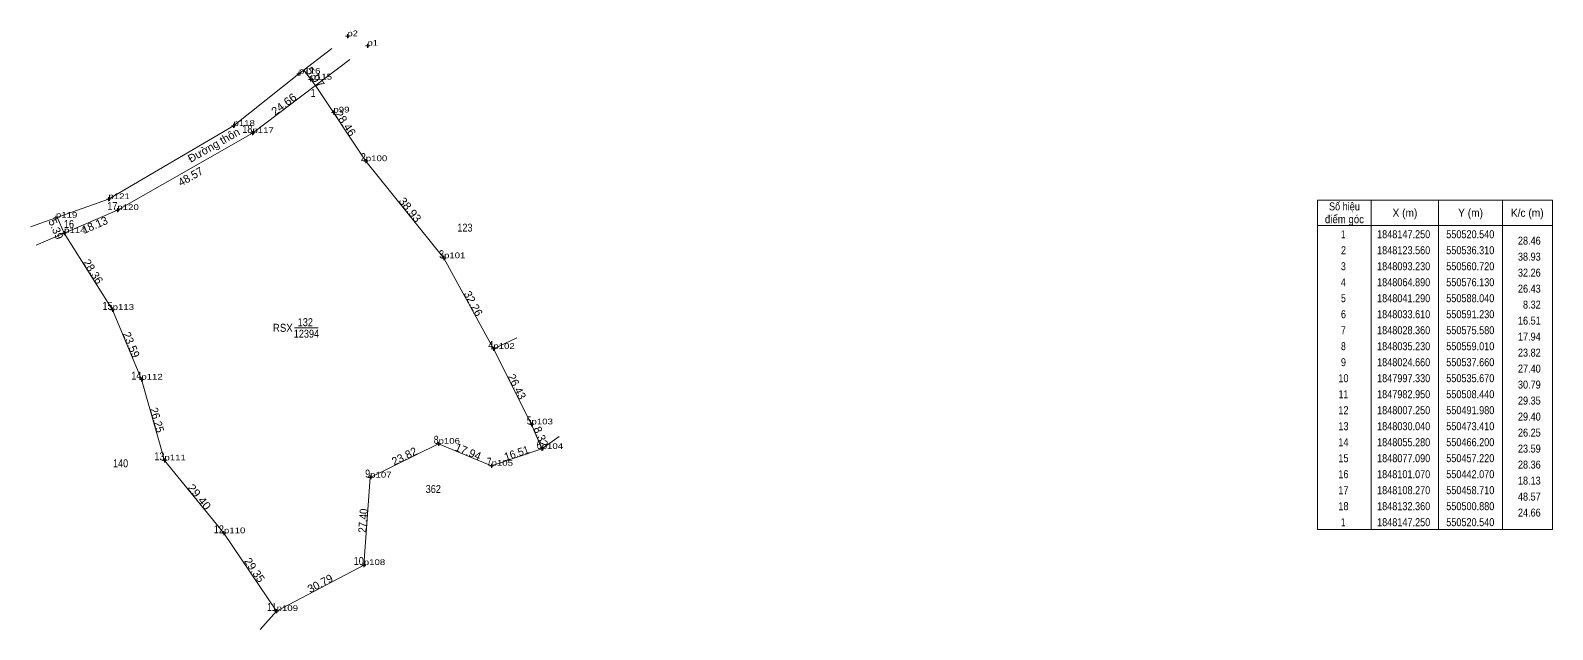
# Model space of a CAD drawing. Header units: metres. Extents: x 549727 to 550907, y 1847851 to 1848376.
# Drawn here: x 550431.6 to 550906.9, y 1847977.1 to 1848164.4 of the extents above; entities that cross this region are included whole.
import ezdxf
from ezdxf.enums import TextEntityAlignment as Align

# ---------------------------------------------------------------- set-up
doc = ezdxf.new("R2010")
doc.units = ezdxf.units.M
for name, color, linetype, lineweight in [('1', 7, 'Continuous', 13), ('10', 7, 'Continuous', 13), ('15', 7, 'Continuous', 13), ('63', 7, 'Continuous', 13), ('7', 7, 'Continuous', 13)]:
    doc.layers.add(name, color=color, linetype=linetype, lineweight=lineweight)
doc.layers.add('12', color=7, linetype='Continuous')

msp = doc.modelspace()

# ---------------------------------------------------------------- linework, layer by layer
at = {"layer": '1'}
msp.add_lwpolyline([(550520.54, 1848147.25), (550536.31, 1848123.56), (550560.72, 1848093.23), (550576.13, 1848064.89), (550588.04, 1848041.29), (550591.23, 1848033.61), (550575.58, 1848028.36), (550559.01, 1848035.23), (550537.66, 1848024.66), (550535.67, 1847997.33), (550508.44, 1847982.95), (550491.98, 1848007.25), (550473.41, 1848030.04), (550466.2, 1848055.28), (550457.22, 1848077.09), (550442.07, 1848101.07), (550458.71, 1848108.27), (550500.88, 1848132.36)], close=True, dxfattribs=at)
at = {"layer": '10'}
for p, q in [((550458.71, 1848108.27), (550500.88, 1848132.36)), ((550442.07, 1848101.08), (550458.71, 1848108.27)), ((550433.33, 1848097.29), (550442.07, 1848101.07))]:
    msp.add_line(p, q, dxfattribs=at)
for points in [[(550431.56, 1848103.05), (550455.91, 1848111.69), (550494.97, 1848134.57), (550515.43, 1848150.86)], [(550520.54, 1848147.25), (550536.31, 1848123.56), (550560.72, 1848093.23), (550576.13, 1848064.89), (550588.04, 1848041.29), (550591.23, 1848033.61), (550575.58, 1848028.36), (550559.01, 1848035.23), (550537.66, 1848024.66), (550535.67, 1847997.33), (550508.44, 1847982.95), (550491.98, 1848007.25), (550473.41, 1848030.04), (550466.2, 1848055.28), (550457.22, 1848077.09), (550442.07, 1848101.07)]]:
    msp.add_lwpolyline(points, dxfattribs=at)
at = {"layer": '15'}
for p, q in [((550515.43, 1848150.86), (550525.68, 1848158.79)), ((550520.54, 1848147.25), (550531.26, 1848155.37)), ((550516.93, 1848152.02), (550520.54, 1848147.26)), ((550500.88, 1848132.36), (550520.54, 1848147.26)), ((550439.93, 1848106.02), (550442.07, 1848101.07)), ((550514.05, 1848071.42), (550521.42, 1848071.42)), ((550576.13, 1848064.89), (550583.45, 1848068.33)), ((550591.23, 1848033.61), (550596.68, 1848037.5)), ((550508.44, 1847982.95), (550503.3, 1847977.15))]:
    msp.add_line(p, q, dxfattribs=at)
at = {"layer": '63'}
for p, q in [((550850.34, 1848111.42), (550850.34, 1848008.42)), ((550871.34, 1848111.42), (550871.34, 1848008.42)), ((550891.34, 1848111.42), (550891.34, 1848008.42)), ((550833.54, 1848103.42), (550906.94, 1848103.42))]:
    msp.add_line(p, q, dxfattribs=at)
msp.add_lwpolyline([(550833.54, 1848111.42), (550906.94, 1848111.42), (550906.94, 1848008.42), (550833.54, 1848008.42)], close=True, dxfattribs=at)
at = {"layer": '7'}
for p, q in [((550531.23, 1848162.6), (550529.98, 1848162.6)), ((550530.61, 1848161.97), (550530.61, 1848163.22)), ((550537.48, 1848159.62), (550536.24, 1848159.62)), ((550536.86, 1848159), (550536.86, 1848160.24)), ((550516.05, 1848150.86), (550514.8, 1848150.86)), ((550515.43, 1848150.24), (550515.43, 1848151.49)), ((550519.07, 1848148.43), (550519.07, 1848149.68)), ((550519.7, 1848149.06), (550518.45, 1848149.06)), ((550494.97, 1848133.94), (550494.97, 1848135.19)), ((550526.81, 1848138.77), (550525.56, 1848138.77)), ((550526.18, 1848138.14), (550526.18, 1848139.39)), ((550495.59, 1848134.57), (550494.35, 1848134.57)), ((550501.51, 1848132.36), (550500.26, 1848132.36)), ((550500.88, 1848131.73), (550500.88, 1848132.98)), ((550536.93, 1848123.56), (550535.68, 1848123.56)), ((550536.31, 1848122.93), (550536.31, 1848124.18)), ((550456.54, 1848111.69), (550455.29, 1848111.69)), ((550455.91, 1848111.06), (550455.91, 1848112.31)), ((550439.51, 1848105.25), (550439.51, 1848106.5)), ((550459.33, 1848108.27), (550458.08, 1848108.27)), ((550458.71, 1848107.65), (550458.71, 1848108.9)), ((550440.14, 1848105.87), (550438.89, 1848105.87)), ((550442.07, 1848100.44), (550442.07, 1848101.69)), ((550442.7, 1848101.07), (550441.45, 1848101.07)), ((550561.34, 1848093.23), (550560.09, 1848093.23)), ((550560.72, 1848092.6), (550560.72, 1848093.85)), ((550457.85, 1848077.09), (550456.6, 1848077.09)), ((550457.22, 1848076.46), (550457.22, 1848077.71)), ((550576.76, 1848064.89), (550575.51, 1848064.89)), ((550576.13, 1848064.26), (550576.13, 1848065.51)), ((550466.83, 1848055.28), (550465.58, 1848055.28)), ((550466.2, 1848054.66), (550466.2, 1848055.91)), ((550588.67, 1848041.29), (550587.42, 1848041.29)), ((550588.04, 1848040.66), (550588.04, 1848041.91)), ((550559.63, 1848035.23), (550558.38, 1848035.23)), ((550559.01, 1848034.61), (550559.01, 1848035.86)), ((550473.41, 1848029.42), (550473.41, 1848030.66)), ((550591.85, 1848033.61), (550590.61, 1848033.61)), ((550591.23, 1848032.98), (550591.23, 1848034.23)), ((550474.04, 1848030.04), (550472.79, 1848030.04)), ((550576.2, 1848028.36), (550574.96, 1848028.36)), ((550575.58, 1848027.74), (550575.58, 1848028.99)), ((550538.29, 1848024.66), (550537.04, 1848024.66)), ((550537.66, 1848024.04), (550537.66, 1848025.29)), ((550492.6, 1848007.25), (550491.35, 1848007.25)), ((550491.98, 1848006.62), (550491.98, 1848007.87)), ((550536.29, 1847997.33), (550535.05, 1847997.33)), ((550535.67, 1847996.7), (550535.67, 1847997.95)), ((550509.07, 1847982.95), (550507.82, 1847982.95)), ((550508.44, 1847982.33), (550508.44, 1847983.58))]:
    msp.add_line(p, q, dxfattribs=at)

# ---------------------------------------------------------------- texts
at = {"layer": '1', "width": 0.85}
msp.add_text('12394', height=2.5, dxfattribs=at).set_placement((550517.76, 1848068.39), align=Align.CENTER)
at = {"layer": '10'}
for s, width, p in [('123', 0.85, (550567.25, 1848101.54)), ('132', 0.85, (550517.41, 1848071.98)), ('RSX', 0.9, (550510.38, 1848070.22)), ('140', 0.85, (550459.705, 1848027.87)), ('362', 0.85, (550557.37, 1848019.83))]:
    msp.add_text(s, height=2.5, dxfattribs=dict(at, width=width)).set_placement(p, align=Align.CENTER)
at = {"layer": '12'}
for s, width, p in [('p2', 1.2, (550530.61, 1848162.6)), ('p1', 1.2, (550536.86, 1848159.62)), ('p116', 1.25, (550515.43, 1848150.86)), ('p115', 1.25, (550519.07, 1848149.06)), ('p99', 1.25, (550526.18, 1848138.77)), ('p118', 1.25, (550494.97, 1848134.57)), ('p117', 1.25, (550500.88, 1848132.36)), ('p100', 1.25, (550536.31, 1848123.56)), ('p121', 1.25, (550455.91, 1848111.69)), ('p119', 1.25, (550439.51, 1848105.87)), ('p120', 1.25, (550458.71, 1848108.27)), ('p114', 1.25, (550442.07, 1848101.07)), ('p101', 1.25, (550560.72, 1848093.23)), ('p113', 1.25, (550457.22, 1848077.09)), ('p102', 1.25, (550576.13, 1848064.89)), ('p112', 1.25, (550466.2, 1848055.28)), ('p103', 1.25, (550588.04, 1848041.29)), ('p106', 1.25, (550559.01, 1848035.23)), ('p104', 1.25, (550591.23, 1848033.61)), ('p111', 1.25, (550473.41, 1848030.04)), ('p107', 1.25, (550537.66, 1848024.66)), ('p105', 1.25, (550575.58, 1848028.36)), ('p110', 1.25, (550491.98, 1848007.25)), ('p108', 1.25, (550535.67, 1847997.33)), ('p109', 1.25, (550508.44, 1847982.95))]:
    msp.add_text(s, height=1.8, dxfattribs=dict(at, width=width)).set_placement(p)
at = {"layer": '15', "width": 1.1}
msp.add_text('5.97', height=2.5, rotation=307.177, dxfattribs=at).set_placement((550519.485, 1848149.03), align=Align.CENTER)
at = {"layer": '15'}
for s, rotation, p in [('Đường thôn', 29.738, (550489.445, 1848127.477)), ('5.39', 293.38, (550438.382, 1848101.801))]:
    msp.add_text(s, height=2.5, rotation=rotation, dxfattribs=at).set_placement(p, align=Align.CENTER)
at = {"layer": '63'}
for s, rotation, width, p in [('24.66', 37.139, 1.05, (550511.465, 1848140.381)), ('28.46', 303.651, 1.05, (550528.888, 1848134.703)), ('38.93', 308.828, 1.05, (550549.156, 1848107.609)), ('26.25', 285.942, 0.95, (550469.903, 1848042.308)), ('16.51', 18.545, 0.95, (550583.797, 1848031.114)), ('29.40', 309.174, 1.1, (550483.344, 1848017.85)), ('27.40', 85.835, 0.9, (550536.67, 1848011.094))]:
    msp.add_text(s, height=2.5, rotation=rotation, dxfattribs=dict(at, width=width)).set_placement(p, align=Align.CENTER)
for s, width, p in [(' 1', 0.75, (550520.54, 1848143.65)), (' 18', 0.85, (550500.88, 1848132.36)), (' 2', 0.85, (550536.31, 1848123.56)), (' 17', 0.85, (550458.71, 1848108.27)), (' 16', 0.85, (550445.17, 1848102.66)), ('28.46', 0.85, (550903.24, 1848097.47)), (' 3', 0.8, (550560.72, 1848093.23)), ('38.93', 0.85, (550903.24, 1848092.47)), ('32.26', 0.85, (550903.24, 1848087.47)), ('26.43', 0.85, (550903.24, 1848082.47)), (' 15', 0.85, (550457.22, 1848077.09)), ('8.32', 0.85, (550903.24, 1848077.47)), ('16.51', 0.85, (550903.24, 1848072.47)), ('17.94', 0.85, (550903.24, 1848067.47)), (' 4', 0.85, (550576.13, 1848064.89)), ('23.82', 0.85, (550903.24, 1848062.47)), ('27.40', 0.85, (550903.24, 1848057.47)), (' 14', 0.85, (550466.2, 1848055.28)), ('30.79', 0.85, (550903.24, 1848052.47)), ('29.35', 0.85, (550903.24, 1848047.47)), ('29.40', 0.85, (550903.24, 1848042.47)), (' 5', 0.8, (550588.04, 1848041.29)), ('26.25', 0.85, (550903.24, 1848037.47)), (' 8', 0.8, (550559.01, 1848035.23)), (' 6', 0.85, (550591.23, 1848033.61)), ('23.59', 0.85, (550903.24, 1848032.47)), (' 13', 0.85, (550473.41, 1848030.04)), (' 7', 0.8, (550575.58, 1848028.36)), (' 9', 0.85, (550537.66, 1848024.66)), ('28.36', 0.85, (550903.24, 1848027.47)), ('18.13', 0.85, (550903.24, 1848022.47)), ('48.57', 0.85, (550903.24, 1848017.47)), ('24.66', 0.85, (550903.24, 1848012.47)), (' 12', 0.85, (550491.98, 1848007.25)), (' 10', 0.85, (550535.67, 1847997.33)), (' 11', 0.8, (550508.44, 1847982.95))]:
    msp.add_text(s, height=2.5, dxfattribs=dict(at, width=width)).set_placement(p, align=Align.RIGHT)
for s, rotation, p in [('48.57', 29.738, (550482.175, 1848117.654)), ('18.13', 23.398, (550452.149, 1848102.461)), ('28.36', 302.284, (550450.068, 1848088.408)), ('32.26', 298.535, (550568.757, 1848078.457)), ('23.59', 292.379, (550461.91, 1848065.706)), ('26.43', 296.778, (550582.368, 1848052.528)), ('8.32', 292.556, (550589.835, 1848036.979)), ('17.94', 337.481, (550567.771, 1848031.602)), ('23.82', 26.339, (550548.905, 1848030.214)), ('29.35', 304.112, (550500.515, 1847995.061)), ('30.79', 27.838, (550522.636, 1847990.444))]:
    msp.add_text(s, height=2.5, rotation=rotation, dxfattribs=at).set_placement(p, align=Align.CENTER)
for s, width, p in [('điểm góc', 0.9, (550841.94, 1848104.17)), ('Số hiệu', 0.85, (550841.94, 1848108.17)), ('X (m)', 0.95, (550860.84, 1848106.17)), ('Y (m)', 0.95, (550881.335, 1848106.17)), ('K/c (m)', 0.95, (550899.04, 1848106.17)), (' 1', 0.75, (550841.235, 1848099.47)), ('1848147.250', 0.85, (550860.44, 1848099.47)), ('550520.540', 0.85, (550881.245, 1848099.47)), (' 2', 0.85, (550841.24, 1848094.47)), ('1848123.560', 0.85, (550860.44, 1848094.47)), ('550536.310', 0.85, (550881.245, 1848094.47)), (' 3', 0.8, (550841.24, 1848089.47)), ('1848093.230', 0.85, (550860.44, 1848089.47)), ('550560.720', 0.85, (550881.245, 1848089.47)), (' 4', 0.85, (550841.235, 1848084.47)), ('1848064.890', 0.85, (550860.44, 1848084.47)), ('550576.130', 0.85, (550881.245, 1848084.47)), (' 5', 0.8, (550841.24, 1848079.47)), ('1848041.290', 0.85, (550860.44, 1848079.47)), ('550588.040', 0.85, (550881.245, 1848079.47)), (' 6', 0.85, (550841.24, 1848074.47)), ('1848033.610', 0.85, (550860.44, 1848074.47)), ('550591.230', 0.85, (550881.245, 1848074.47)), (' 7', 0.8, (550841.24, 1848069.47)), ('1848028.360', 0.85, (550860.44, 1848069.47)), ('550575.580', 0.85, (550881.245, 1848069.47)), (' 8', 0.8, (550841.24, 1848064.47)), ('1848035.230', 0.85, (550860.44, 1848064.47)), ('550559.010', 0.85, (550881.245, 1848064.47)), (' 9', 0.85, (550841.235, 1848059.47)), ('1848024.660', 0.85, (550860.44, 1848059.47)), ('550537.660', 0.85, (550881.245, 1848059.47)), (' 10', 0.85, (550841.235, 1848054.47)), ('1847997.330', 0.85, (550860.44, 1848054.47)), ('550535.670', 0.85, (550881.245, 1848054.47)), (' 11', 0.8, (550841.235, 1848049.47)), ('1847982.950', 0.85, (550860.44, 1848049.47)), ('550508.440', 0.85, (550881.245, 1848049.47)), (' 12', 0.85, (550841.24, 1848044.47)), ('1848007.250', 0.85, (550860.44, 1848044.47)), ('550491.980', 0.85, (550881.245, 1848044.47)), (' 13', 0.85, (550841.24, 1848039.47)), ('1848030.040', 0.85, (550860.44, 1848039.47)), ('550473.410', 0.85, (550881.245, 1848039.47)), (' 14', 0.85, (550841.235, 1848034.47)), ('1848055.280', 0.85, (550860.44, 1848034.47)), ('550466.200', 0.85, (550881.245, 1848034.47)), (' 15', 0.85, (550841.24, 1848029.47)), ('1848077.090', 0.85, (550860.44, 1848029.47)), ('550457.220', 0.85, (550881.245, 1848029.47)), (' 16', 0.85, (550841.24, 1848024.47)), ('1848101.070', 0.85, (550860.44, 1848024.47)), ('550442.070', 0.85, (550881.245, 1848024.47)), (' 17', 0.85, (550841.24, 1848019.47)), ('1848108.270', 0.85, (550860.44, 1848019.47)), ('550458.710', 0.85, (550881.245, 1848019.47)), (' 18', 0.85, (550841.24, 1848014.47)), ('1848132.360', 0.85, (550860.44, 1848014.47)), ('550500.880', 0.85, (550881.245, 1848014.47)), (' 1', 0.75, (550841.235, 1848009.47)), ('1848147.250', 0.85, (550860.44, 1848009.47)), ('550520.540', 0.85, (550881.245, 1848009.47))]:
    msp.add_text(s, height=2.5, dxfattribs=dict(at, width=width)).set_placement(p, align=Align.CENTER)

doc.saveas('drawing.dxf')
